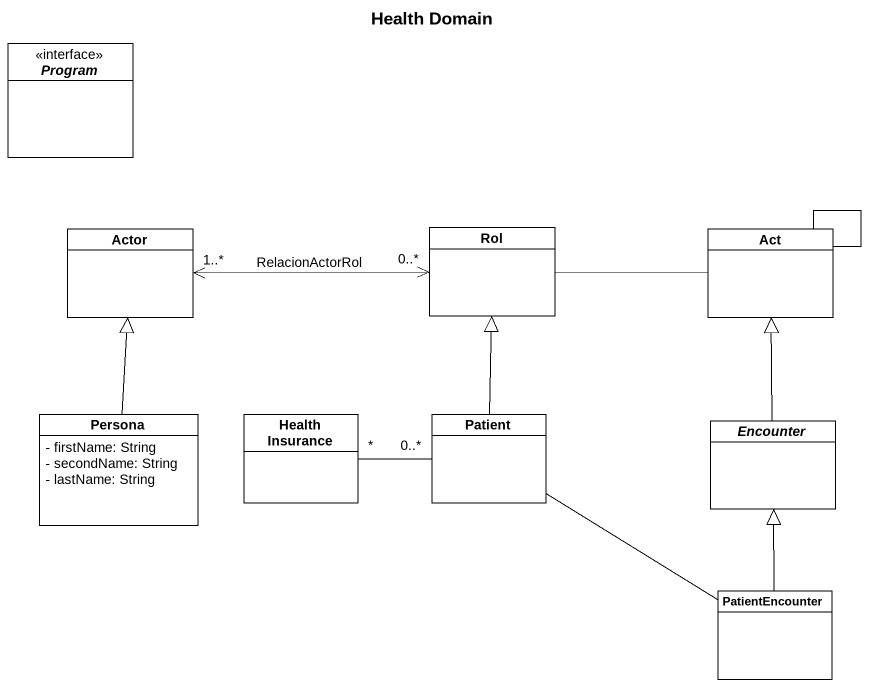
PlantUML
@startuml
title Health Domain
hide circle
hide empty members
skinparam classAttributeIconSize 0
interface Program <<interface>>
class "Actor" as Actor_
class Rol
class Act
class Persona {
  - firstName: String
  - secondName: String
  - lastName: String
}
class "Health Insurance" as Health_Insurance
class Patient
abstract class Encounter
class PatientEncounter
Actor_ "1..*" <-right-> "0..*" Rol : RelacionActorRol
Rol -right- Act
Act -- Act
Persona -up-|> Actor_
Health_Insurance "*" -right- "0..*" Patient
Patient -up-|> Rol
Encounter -up-|> Act
PatientEncounter -up- Patient
PatientEncounter -up-|> Encounter
@enduml
